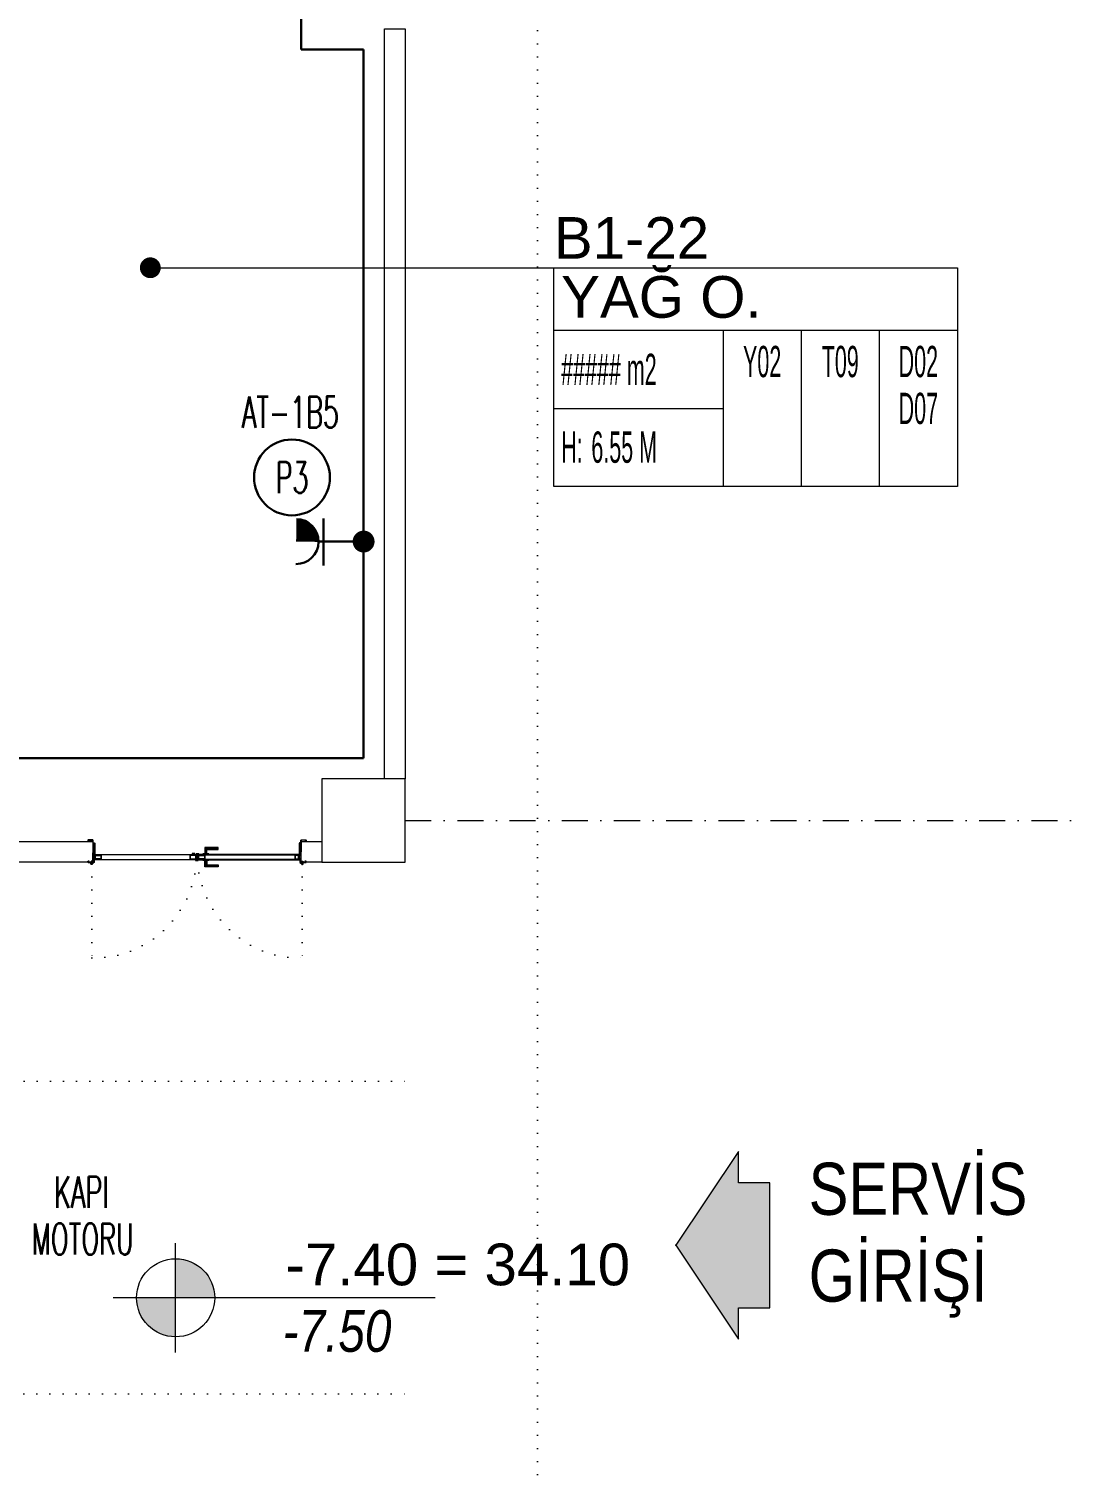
# Model space of a CAD drawing. Header units: metres. Extents: x -13194 to 152406, y -14653 to 29421.
# Drawn here: x 68064 to 69061, y 218 to 1600 of the extents above; entities that cross this region are included whole.
import ezdxf
from ezdxf.enums import TextEntityAlignment as Align

# ---------------------------------------------------------------- set-up
doc = ezdxf.new("R2010")
doc.units = ezdxf.units.M
doc.header["$LTSCALE"] = 100
doc.header["$MEASUREMENT"] = 0
for name, pattern in [('DASHDOT2', [0.5, 0.25, -0.125, 0, -0.125]), ('DOT2', [0.125, 0, -0.125]), ('HIDDEN', [0.375, 0.25, -0.125])]:
    doc.linetypes.add(name, pattern=pattern)
doc.layers.get('0').update_dxf_attribs({"color": 9, "lineweight": 9})
for name, color, linetype, lineweight in [('00', 9, 'Continuous', 9), ('01', 9, 'Continuous', 9), ('05S', 9, 'Continuous', 9), ('06B', 9, 'Continuous', 9), ('06C', 9, 'Continuous', 9), ('06D', 9, 'Continuous', 9), ('09', 9, 'Continuous', 9), ('10', 9, 'Continuous', 9), ('20', 9, 'DOT2', 9), ('21', 9, 'Continuous', 9), ('21_mahal200', 9, 'Continuous', 9), ('24', 9, 'DASHDOT2', 9), ('E-ETANŞ PRİZ', 7, 'Continuous', 30), ('E-KABLO', 7, 'Continuous', 30), ('E-LINYE', 7, 'Continuous', 30), ('E-YAZI', 7, 'Continuous', 30)]:
    doc.layers.add(name, color=color, linetype=linetype, lineweight=lineweight)
doc.styles.add('Arial', font='arial.ttf', dxfattribs={"height": 2.5})
doc.styles.add('E-YAZI', font='txttw.shx')
doc.styles.add('MuuM_TEXT-ITALIC', font='ARIALNI.TTF')
doc.styles.add('MuuM_TEXT-STANDART', font='ARIALN.TTF')
doc.dimstyles.new('MuuM_DIM200', dxfattribs={"dimscale": 20, "dimtxt": 2, "dimasz": 1, "dimexe": 1, "dimexo": 1, "dimgap": 1, "dimtad": 1, "dimdec": 1, "dimrnd": 0.5, "dimdsep": 46, "dimtxsty": 'MuuM_TEXT-STANDART', "dimblk": 'ARCHTICK', "dimcen": 0, "dimdle": 0.15, "dimclrd": 256, "dimclre": 256, "dimclrt": 256, "dimadec": 0, "dimazin": 0, "dimtfac": 5, "dimtdec": 1, "dimtix": 1, "dimtmove": 2, "dimatfit": 3, "dimldrblk": 'DOT', "dimfxl": 3, "dimfxlon": 1, "dimtolj": 1, "dimlwd": -1, "dimlwe": -1, "dimarcsym": 0})

# ---------------------------------------------------------------- blocks, each defined once
blk = doc.blocks.new('100_ETANŞ PRİZ')
at = {"layer": 'E-ETANŞ PRİZ', "color": 4}
for p, q in [((0, 2.4), (0, 0)), ((-1.223, 2.136), (1.279, 2.136))]:
    blk.add_line(p, q, dxfattribs=at)
at = {"layer": 'E-ETANŞ PRİZ', "color": 4, "const_width": 1.2}
blk.add_lwpolyline([(0.01, 3, -0.414214), (-0.6, 3.59)], format="xyb", dxfattribs=at)
at = {"layer": 'E-ETANŞ PRİZ', "color": 4}
blk.add_arc((0, 3.6), 1.2, 180.75513, 0.75513, dxfattribs=at)
blk = doc.blocks.new('p-akslar_yeni')
at = {"layer": '24'}
blk.add_lwpolyline([(18840, -7735), (20861, -7735)], dxfattribs=at)
blk = doc.blocks.new('p-kolon_80x80')
blk.add_lwpolyline([(-40, -40), (40, -40), (40, 40), (-40, 40)], close=True)
blk = doc.blocks.new('1.bod.mimari.elk')
at = {"layer": '01'}
blk.add_blockref('p-kolon_80x80', (12385, -7790), dxfattribs=at)
blk = doc.blocks.new('0-OK 2')
at = {"true_color": 0x4f4f4f}
blk.add_hatch(color=251, dxfattribs=at).paths.add_polyline_path([(0, 0), (120, 180), (120, 120), (180, 120), (180, -120), (120, -120), (120, -180)])
at = {"linetype": 'ByBlock', "lineweight": -2}
blk.add_lwpolyline([(180, -120), (180, 120), (120, 120), (120, 180), (0, 0), (120, -180), (120, -120)], close=True, dxfattribs=at)
blk.add_point((0, 0))
blk = doc.blocks.new('0_elevationtarget-p-bk')
h = blk.add_hatch(color=250)
h.paths.add_polyline_path([(1.875, 0, 0.414214), (0, 1.875), (0, 0)])
h.paths.add_polyline_path([(0, 0), (-1.875, 0, 0.414214), (0, -1.875)])
blk.add_line((0, -2.625), (0, 2.625))
blk.add_lwpolyline([(12.453, 0), (-3, 0)])
blk.add_circle((0, 0), 1.875)
at = {"style": 'Arial'}
blk.add_attdef('BITMISKOT', text='', height=2, dxfattribs=at).set_placement((4.5, 0), align=Align.BOTTOM_LEFT)
at = {"style": 'MuuM_TEXT-ITALIC'}
blk.add_attdef('FINISHINGFLOORLEVEL', text='', height=2, dxfattribs=at).set_placement((4.5, -0.592), align=Align.TOP_LEFT)
blk = doc.blocks.new('prf-scr2')
at = {"linetype": 'DOT2', "ltscale": 10}
blk.add_line((0, 0.2), (0, -1.1), dxfattribs=at)
for p, q in [((-0.1, -0.2), (0.1, -0.3)), ((0.1, -0.2), (-0.1, -0.2)), ((0.1, -0.3), (-0.1, -0.3)), ((-0.1, -0.3), (0.1, -0.4)), ((0.1, -0.4), (-0.1, -0.4)), ((0.1, -0.5), (-0.1, -0.4)), ((-0.1, -0.4), (0.1, -0.4)), ((0.1, -0.6), (-0.1, -0.5)), ((-0.1, -0.5), (0.1, -0.5)), ((-0.1, -0.6), (0.1, -0.7)), ((0.1, -0.6), (-0.1, -0.6)), ((-0.1, -0.6), (0.1, -0.6)), ((-0.1, -0.7), (0.1, -0.8)), ((0.1, -0.7), (-0.1, -0.7)), ((-0.1, -0.8), (0.1, -0.8)), ((0.1, -0.8), (-0.1, -0.8)), ((0.1, -0.2), (0, -0.1)), ((0, -0.2), (0.1, -0.2))]:
    blk.add_line(p, q)
blk.add_lwpolyline([(0.2, 0), (-0.2, 0), (-0.2, 0), (-0.1, -0.1), (0.1, -0.1), (0.2, 0), (0.2, 0)], close=True)
for points in [[(0.2, 0), (-0.2, 0)], [(-0.1, -0.1), (-0.1, -0.2), (-0.1, -0.2), (-0.1, -0.2), (-0.1, -0.2), (-0.1, -0.3), (-0.1, -0.3), (-0.1, -0.3), (-0.1, -0.3), (-0.1, -0.4), (-0.1, -0.4), (-0.1, -0.4), (-0.1, -0.4), (-0.1, -0.4), (-0.1, -0.5), (-0.1, -0.5), (-0.1, -0.5), (-0.1, -0.5), (-0.1, -0.5), (-0.1, -0.5), (-0.1, -0.6), (-0.1, -0.6), (-0.1, -0.6), (-0.1, -0.6), (-0.1, -0.6), (-0.1, -0.7), (-0.1, -0.7), (-0.1, -0.7), (-0.1, -0.7), (-0.1, -0.7), (-0.1, -0.8), (-0.1, -0.8), (-0.1, -0.8), (-0.1, -0.8), (0, -0.9), (0, -0.9), (0, -0.9), (0.1, -0.8), (0.1, -0.8), (0.1, -0.7), (0.1, -0.7), (0.1, -0.7), (0.1, -0.7), (0.1, -0.7), (0.1, -0.7), (0.1, -0.6), (0.1, -0.6), (0.1, -0.6), (0.1, -0.6), (0.1, -0.6), (0.1, -0.5), (0.1, -0.5), (0.1, -0.5), (0.1, -0.5), (0.1, -0.4), (0.1, -0.4), (0.1, -0.4), (0.1, -0.4), (0.1, -0.4), (0.1, -0.3), (0.1, -0.3), (0.1, -0.3), (0.1, -0.3), (0.1, -0.3), (0.1, -0.3), (0.1, -0.2), (0.1, -0.2), (0.1, -0.2), (0.1, -0.2), (0.1, -0.2), (0.1, -0.1)]]:
    blk.add_lwpolyline(points)
blk = doc.blocks.new('gr-p-barel kilitli kapı kolu')
at = {"layer": '05S'}
h = blk.add_hatch(color=256, dxfattribs=at)
h.paths.add_polyline_path([(1.3, 0.8), (-1.3, 0.8), (-1.3, 0.7), (1.3, 0.7)])
h.paths.add_polyline_path([(2.75, 0.7), (-2.75, 0.7), (-2.75, 0), (2.75, 0)])
h.paths.add_polyline_path([(-11.7, 4.9), (-11.7, 6.7), (0.9, 6.7), (0.9, 0.8), (-0.9, 0.8), (-0.9, 4.9)])
at = {"flags": 128}
for points in [[(-0.9, 0.8), (-0.9, 4.9), (-11.7, 4.9), (-11.7, 6.7), (0.9, 6.7), (0.9, 0.8)], [(-0.8, 5), (0.8, 6.6)]]:
    blk.add_lwpolyline(points, dxfattribs=at)
blk.add_lwpolyline([(-2.75, 0), (-2.75, 0.7), (2.75, 0.7), (2.75, 0)])
blk.add_lwpolyline([(-1.3, 0.7), (1.3, 0.7), (1.3, 0.8), (-1.3, 0.8)], close=True)
blk = doc.blocks.new('K-DE-02a')
at = {"layer": '06C'}
blk.add_lwpolyline([(12.4, -102.5, 1), (11.6, -102.5), (11.6, -104.5), (12.4, -104.5), (12.4, -102.4)], format="xyb", dxfattribs=at)
blk.add_arc((12, -102.5), 0.5, 323.1301, 216.8699, dxfattribs=at)
at = {"layer": '09'}
for p, q in [((12.4, -100), (12.5, -100)), ((12.4, -100.1), (12.5, -100.1)), ((12.5, -100.2), (12.4, -100.2)), ((12.4, -100.3), (12.5, -100.3)), ((12.5, -100.4), (12.4, -100.4)), ((12.4, -100.5), (12.5, -100.5)), ((12.5, -100.6), (12.4, -100.6)), ((12.5, -100.7), (12.4, -100.7)), ((17.7, -98.8), (17.5, -98.8)), ((17.7, -98.9), (17.5, -98.9)), ((17.5, -99), (17.7, -99)), ((17.7, -99.1), (17.5, -99.1)), ((17.5, -99.2), (17.7, -99.2)), ((17.7, -99.3), (17.5, -99.3)), ((17.5, -99.4), (17.7, -99.4)), ((17.7, -99.5), (17.5, -99.5))]:
    blk.add_line(p, q, dxfattribs=at)
at = {"layer": '10'}
for points in [[(-1.2, 4.6, 0.414214), (-1.3, 4.5), (-1.3, 0.1, 0.414214), (-1.2, 0), (9.9, 0), (9.9, -0.2), (-1.2, -0.2, -0.414214), (-1.5, 0.1), (-1.5, 4.5, -0.414214), (-1.2, 4.8), (-0.3, 4.8, -0.414214), (0, 4.5), (0, 3.4), (-0.2, 3.4), (-0.2, 4.5, 0.414214), (-0.3, 4.6)], [(1.7, -0.2, 0.414214), (1.4, -0.5), (1.4, -1.5, 0.414214), (1.7, -1.8), (11.9, -1.8, 0.414214), (12.2, -1.5, 0.414214), (11.9, -1.2), (11, -1.2), (11, -0.2), (20, -0.2, 0.414214), (20.3, 0.1), (20.3, 4.5, 0.414214), (20, 4.8), (19.1, 4.8, 0.414214), (18.8, 4.5), (18.8, 3.4), (19, 3.4), (19, 4.5, -0.414214), (19.1, 4.6), (20, 4.6, -0.414214), (20.1, 4.5), (20.1, 0.1, -0.414214), (20, 0), (10.8, 0), (10.8, -1.4), (11.9, -1.4, -0.414214), (12, -1.5, -0.414214), (11.9, -1.6), (1.7, -1.6, -0.414214), (1.6, -1.5), (1.6, -0.5, -0.414214), (1.7, -0.4), (2.6, -0.4), (2.6, -0.2)], [(20.8, 0.4), (20.2, -1), (17.3, -1), (17.3, -1.2), (20.3, -1.2), (21, 0.3, 14.796002)], [(-1.2, -204.6, -0.414214), (-1.3, -204.5), (-1.3, -200.1, -0.414214), (-1.2, -200), (9.9, -200), (9.9, -199.8), (-1.2, -199.8, 0.414214), (-1.5, -200.1), (-1.5, -204.5, 0.414214), (-1.2, -204.8), (-0.3, -204.8, 0.414214), (0, -204.5), (0, -203.4), (-0.2, -203.4), (-0.2, -204.5, -0.414214), (-0.3, -204.6)], [(1.7, -199.8, -0.414214), (1.4, -199.5), (1.4, -198.5, -0.414214), (1.7, -198.2), (11.9, -198.2, -0.414214), (12.2, -198.5, -0.414214), (11.9, -198.8), (11, -198.8), (11, -199.8), (20, -199.8, -0.414214), (20.3, -200.1), (20.3, -204.5, -0.414214), (20, -204.8), (19.1, -204.8, -0.414214), (18.8, -204.5), (18.8, -203.4), (19, -203.4), (19, -204.5, 0.414214), (19.1, -204.6), (20, -204.6, 0.414214), (20.1, -204.5), (20.1, -200.1, 0.414214), (20, -200), (10.8, -200), (10.8, -198.6), (11.9, -198.6, 0.414214), (12, -198.5, 0.414214), (11.9, -198.4), (1.7, -198.4, 0.414214), (1.6, -198.5), (1.6, -199.5, 0.414214), (1.7, -199.6), (2.6, -199.6), (2.6, -199.8)], [(20.8, -200.4), (20.2, -199), (17.3, -199), (17.3, -198.8), (20.3, -198.8), (21, -200.3, -14.796002)]]:
    blk.add_lwpolyline(points, format="xyb", close=True, dxfattribs=at)
for points in [[(15.8, -98.9), (13.8, -98.9), (13.8, -99.2), (12.8, -99.2), (12.8, -1.5), (13.8, -1.5), (13.8, -1.8), (15.8, -1.8), (15.8, -1.5), (14.1, -1.5), (14.1, -1.2), (12.5, -1.2), (12.5, -99.5), (14.1, -99.5), (14.1, -99.2), (15.8, -99.2)], [(13.8, -98.9), (15.8, -98.9), (15.8, -99.5), (17.5, -99.5), (17.5, -1.2), (15.8, -1.2), (15.8, -1.8), (13.8, -1.8), (13.8, -2.1), (16.1, -2.1), (16.1, -1.5), (17.2, -1.5), (17.2, -99.2), (16.1, -99.2), (16.1, -98.6), (13.8, -98.6), (13.8, -98.9)], [(15.8, -100.6), (13.8, -100.6), (13.8, -100.3), (12.8, -100.3), (12.8, -198.5), (13.8, -198.5), (13.8, -198.2), (15.8, -198.2), (15.8, -198.5), (14.1, -198.5), (14.1, -198.8), (12.5, -198.8), (12.5, -100), (14.1, -100), (14.1, -100.3), (15.8, -100.3)], [(13.8, -100.6), (15.8, -100.6), (15.8, -100), (17.5, -100), (17.5, -198.8), (15.8, -198.8), (15.8, -198.2), (13.8, -198.2), (13.8, -197.9), (16.1, -197.9), (16.1, -198.5), (17.2, -198.5), (17.2, -100.3), (16.1, -100.3), (16.1, -100.9), (13.8, -100.9), (13.8, -100.6)]]:
    blk.add_lwpolyline(points, dxfattribs=at)
for points in [[(13, -2.1), (13, -6.1), (17, -6.1), (17, -2.1)], [(13.3, -2.4), (13.3, -5.8), (16.7, -5.8), (16.7, -2.4)], [(13, -98.6), (13, -92.6), (17, -92.6), (17, -98.6)], [(13.3, -98.3), (13.3, -92.9), (16.7, -92.9), (16.7, -98.3)], [(11.9, -98.8), (11.9, -100.7), (12.4, -100.7), (12.4, -98.2), (12.4, -98.2), (11.9, -98.2)], [(13, -100.9), (13, -106.9), (17, -106.9), (17, -100.9)], [(13.3, -101.2), (13.3, -106.6), (16.7, -106.6), (16.7, -101.2)], [(18.2, -100.7), (18.2, -98.8), (17.7, -98.8), (17.7, -100.7), (17.7, -101.3), (18.2, -101.3)], [(13, -197.9), (13, -191.9), (17, -191.9), (17, -197.9)], [(13.3, -197.6), (13.3, -192.2), (16.7, -192.2), (16.7, -197.6)]]:
    blk.add_lwpolyline(points, close=True, dxfattribs=at)
for centre in [(21.3, 1), (21.3, -201)]:
    blk.add_circle(centre, 0.55, dxfattribs=at)
at = {"layer": '20'}
for p, q in [((21.3, 1), (111.8, 1)), ((21.3, -201), (111.8, -201))]:
    blk.add_line(p, q, dxfattribs=at)
at = {"layer": '20', "linetype": 'HIDDEN'}
for points in [[(20.1, 0.2), (18.8, 0.2), (18.8, 1.7), (20.1, 1.7)], [(20.8, 0.4), (19, 0.4), (19, 1.5), (20.8, 1.5)], [(20.1, -200.2), (18.8, -200.2), (18.8, -201.7), (20.1, -201.7)], [(20.8, -200.4), (19, -200.4), (19, -201.5), (20.8, -201.5)]]:
    blk.add_lwpolyline(points, dxfattribs=at)
at = {"layer": '20'}
for centre, start, end in [((12.7, -0.5), 272.7476, 0.8518), ((12.7, -199.5), 359.1482, 87.2524)]:
    blk.add_arc(centre, 99.1, start, end, dxfattribs=at)
at = {"layer": '06B', "xscale": -1, "rotation": 90}
blk.add_blockref('gr-p-barel kilitli kapı kolu', (12.5, -91.5), dxfattribs=at)
at = {"layer": '06B', "rotation": 270}
blk.add_blockref('gr-p-barel kilitli kapı kolu', (17.5, -91.5), dxfattribs=at)
at = {"layer": '10'}
for p in [(15, -1.5), (15, -100.3)]:
    blk.add_blockref('prf-scr2', p, dxfattribs=at)
at = {"layer": '10', "xscale": -1, "rotation": 180}
for p in [(15, -99.2), (15, -198.5)]:
    blk.add_blockref('prf-scr2', p, dxfattribs=at)
blk = doc.blocks.new('0_roomno2')
blk.add_lwpolyline([(19.375, -10.5), (0, -10.5), (0, 0), (19.375, 0)], close=True)
for points in [[(0, -3), (19.375, -3)], [(8.125, -3), (8.125, -10.5)], [(11.875, -3), (11.875, -10.5)], [(15.625, -3), (15.625, -10.5)], [(0, -6.75), (8.125, -6.75)]]:
    blk.add_lwpolyline(points)
at = {"style": 'MuuM_TEXT-STANDART', "width": 0.6}
blk.add_text('H:', height=1.5, dxfattribs=at).set_placement((0.35, -8.608), align=Align.MIDDLE_LEFT)
at = {"style": 'Arial'}
blk.add_attdef('ODANO', (0, 1.17), '', height=2, dxfattribs=at)
blk.add_attdef('MEKANADI', text='', height=2, dxfattribs=at).set_placement((0.35, -3), align=Align.BOTTOM_LEFT)
at = {"style": 'MuuM_TEXT-STANDART', "width": 0.6}
for tag, p in [('M2', (0.35, -4.875)), ('TEMIZTAVANYUKSEKLIGI', (1.8, -8.608))]:
    blk.add_attdef(tag, text='', height=1.5, dxfattribs=at).set_placement(p, align=Align.MIDDLE_LEFT)
for tag, p in [('YER01', (10, -4.5)), ('TAVAN01', (13.75, -4.5)), ('DUVAR01', (17.5, -4.5)), ('YER02', (10, -6.75)), ('TAVAN02', (13.75, -6.75)), ('DUVAR02', (17.5, -6.75)), ('YER03', (10, -9)), ('TAVAN03', (13.75, -9)), ('DUVAR03', (17.5, -9))]:
    blk.add_attdef(tag, text='', height=1.5, dxfattribs=at).set_placement(p, align=Align.MIDDLE_CENTER)
blk = doc.blocks.new('_ArchTick')
at = {"color": 0, "linetype": 'ByBlock', "const_width": 0.15}
blk.add_lwpolyline([(-0.5, -0.5), (0.5, 0.5)], dxfattribs=at)
blk = doc.blocks.new('_Dot')
at = {"color": 0, "linetype": 'ByBlock', "lineweight": -2}
blk.add_line((-0.5, 0), (-1, 0), dxfattribs=at)
at = {"color": 0, "linetype": 'ByBlock', "const_width": 0.5}
blk.add_lwpolyline([(-0.25, 0, 1), (0.25, 0, 1)], format="xyb", close=True, dxfattribs=at)
blk = doc.blocks.new('1.bod.mimari1.elk')
at = {"layer": '00'}
blk.add_lwpolyline([(12405, -7750), (12405, -7030), (12425, -7030), (12425, -7750), (12405, -7750)], dxfattribs=at)
for points in [[(12125, -7830), (12020, -7830), (12020, -7810), (12125, -7810), (12125, -7830)], [(12325, -7810), (12345, -7810), (12345, -7830), (12325, -7830)]]:
    blk.add_lwpolyline(points, close=True, dxfattribs=at)
at = {"layer": '06D', "linetype": 'DOT2'}
for points in [[(2500, -1650), (2500, -7740, 0.4142136), (3100, -8340), (12425, -8340)], [(10380, -4400), (10380, -7740, 0.4648838), (10610, -8040), (12425, -8040)]]:
    blk.add_lwpolyline(points, format="xyb", dxfattribs=at)
at = {"layer": '20'}
blk.add_lwpolyline([(11136.56, -4590), (12116.71, -5194.47), (12552, -6338.67), (12552, -9327.81), (12425, -9504.28)], dxfattribs=at)
at = {"rotation": 270}
blk.add_blockref('K-DE-02a', (12325, -7810), dxfattribs=at)
at = {"layer": '21', "xscale": 0.5, "yscale": 0.5, "zscale": 0.5}
blk.add_blockref('0-OK 2', (12684.95, -8197.53), dxfattribs=at)
at = {"layer": '21', "xscale": 20, "yscale": 20, "zscale": 20}
blk.add_blockref('0_elevationtarget-p-bk', (12204.52, -8247.96), dxfattribs=at).add_auto_attribs({'BITMISKOT': ' -7.40 = 34.10', 'FINISHINGFLOORLEVEL': ' -7.50'})
at = {"layer": '21_mahal200'}
ref = blk.add_blockref('0_roomno2', (12567.67, -7259.34), dxfattribs=dict(at, xscale=20, yscale=20, zscale=20))
ref.add_attrib('ODANO', 'B1-22', (12567.67, -7250.7), dxfattribs={"layer": '0', "height": 40, "style": 'Arial'})
ref.add_attrib('MEKANADI', 'YAĞ O.', dxfattribs={"layer": '0', "height": 40, "style": 'Arial'}).set_placement((12574.67, -7319.34), align=Align.BOTTOM_LEFT)
ref.add_attrib('M2', '##### m2', dxfattribs={"layer": '0', "height": 30, "style": 'MuuM_TEXT-STANDART', "width": 0.6}).set_placement((12574.67, -7356.84), align=Align.MIDDLE_LEFT)
ref.add_attrib('TEMIZTAVANYUKSEKLIGI', '6.55 M', dxfattribs={"layer": '0', "height": 30, "style": 'MuuM_TEXT-STANDART', "width": 0.6}).set_placement((12603.67, -7431.5), align=Align.MIDDLE_LEFT)
ref.add_attrib('YER01', 'Y02', dxfattribs={"layer": '0', "height": 30, "style": 'MuuM_TEXT-STANDART', "width": 0.6}).set_placement((12767.67, -7349.34), align=Align.MIDDLE_CENTER)
ref.add_attrib('TAVAN01', 'T09', dxfattribs={"layer": '0', "height": 30, "style": 'MuuM_TEXT-STANDART', "width": 0.6}).set_placement((12842.67, -7349.34), align=Align.MIDDLE_CENTER)
ref.add_attrib('DUVAR01', 'D02', dxfattribs={"layer": '0', "height": 30, "style": 'MuuM_TEXT-STANDART', "width": 0.6}).set_placement((12917.67, -7349.34), align=Align.MIDDLE_CENTER)
ref.add_attrib('DUVAR02', 'D07', dxfattribs={"layer": '0', "height": 30, "style": 'MuuM_TEXT-STANDART', "width": 0.6}).set_placement((12917.67, -7394.34), align=Align.MIDDLE_CENTER)
at = {"layer": '21', "insert": (12812.31, -8118.33), "char_height": 50, "width": 256.2074, "attachment_point": 1, "style": 'MuuM_TEXT-STANDART'}
blk.add_mtext('SERVİS\\PGİRİŞİ', dxfattribs=at)
at = {"layer": '21_mahal200'}
blk.add_leader([(12180.2, -7259.34), (12567.67, -7259.34)], dimstyle='MuuM_DIM200', override={"dimasz": 1, "dimfxl": 10}, dxfattribs=at)

msp = doc.modelspace()

# ---------------------------------------------------------------- linework, layer by layer
at = {"layer": 'E-KABLO', "color": 6}
for p, q in [((68325, 1651.9), (68325, 1580)), ((68385, 1580), (68325, 1580)), ((68385, 1107.9), (68385, 1580)), ((68385, 1107.9), (68385, 900)), ((68385, 900), (67920, 900))]:
    msp.add_line(p, q, dxfattribs=at)
at = {"layer": 'E-KABLO', "color": 4, "const_width": 10.5}
msp.add_lwpolyline([(68385, 1113.1, 1), (68385, 1102.6, 1)], format="xyb", close=True, dxfattribs=at)
at = {"layer": 'E-LINYE', "color": 7, "linetype": 'Continuous'}
msp.add_circle((68316.2, 1169.4), 36.4, dxfattribs=at)

# ---------------------------------------------------------------- block references
at = {"layer": '06D'}
for name in ['1.bod.mimari.elk', '1.bod.mimari1.elk']:
    msp.add_blockref(name, (56000, 8630), dxfattribs=at)
at = {"layer": '24'}
msp.add_blockref('p-akslar_yeni', (49585, 8575), dxfattribs=at)
at = {"layer": 'E-ETANŞ PRİZ', "xscale": -18, "yscale": 18, "zscale": 18, "rotation": 90}
msp.add_blockref('100_ETANŞ PRİZ', (68385, 1107.9), dxfattribs=at)

# ---------------------------------------------------------------- texts
at = {"layer": 'E-LINYE', "color": 3, "linetype": 'Continuous', "style": 'E-YAZI', "width": 0.6}
for s, p in [('AT-1B5', (68314.7, 1232.1)), ('P3', (68316.2, 1169.4))]:
    msp.add_text(s, height=30, dxfattribs=at).set_placement(p, align=Align.MIDDLE_CENTER)
at = {"layer": 'E-YAZI', "color": 3, "style": 'E-YAZI', "width": 0.6}
for s, p in [('KAPI', (68087.7, 468.5, 0)), ('MOTORU', (68066.2, 423.5, 0))]:
    msp.add_text(s, height=30, dxfattribs=at).set_placement(p)

doc.saveas('drawing.dxf')
